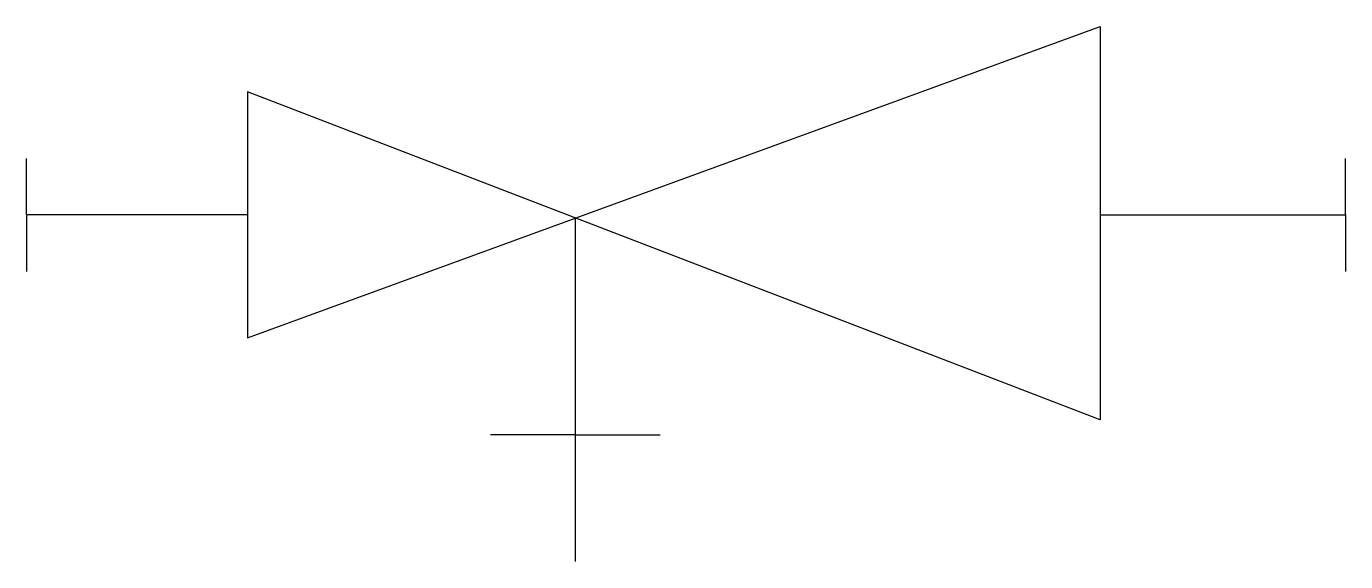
# Model space of a CAD drawing. Header units: metres. Extents: x 87576 to 88842, y -144502 to -143989.
import ezdxf

# ---------------------------------------------------------------- set-up
doc = ezdxf.new("R2010")
doc.units = ezdxf.units.M
doc.layers.add('DET1', color=1, linetype='Continuous')

msp = doc.modelspace()

# ---------------------------------------------------------------- linework, layer by layer
at = {"layer": 'DET1'}
for p, q in [((87788.08, -144287.76), (88606.2, -143989.03)), ((88606.2, -143989.03), (88606.2, -144366.37)), ((88606.2, -144366.37), (87788.08, -144051.92)), ((87788.08, -144051.92), (87788.08, -144287.76)), ((87576, -144169.84), (87576, -144115.57)), ((88841.57, -144169.84), (88841.57, -144115.57)), ((87576, -144169.84), (87576, -144224.11)), ((87788.08, -144169.84), (87576, -144169.84)), ((88102.74, -144502.18), (88102.74, -144172.87)), ((88606.2, -144169.84), (88841.57, -144169.84)), ((88841.57, -144169.84), (88841.57, -144224.11)), ((88102.74, -144380.77), (88021.33, -144380.77)), ((88102.74, -144380.77), (88184.15, -144380.77))]:
    msp.add_line(p, q, dxfattribs=at)

doc.saveas('drawing.dxf')
